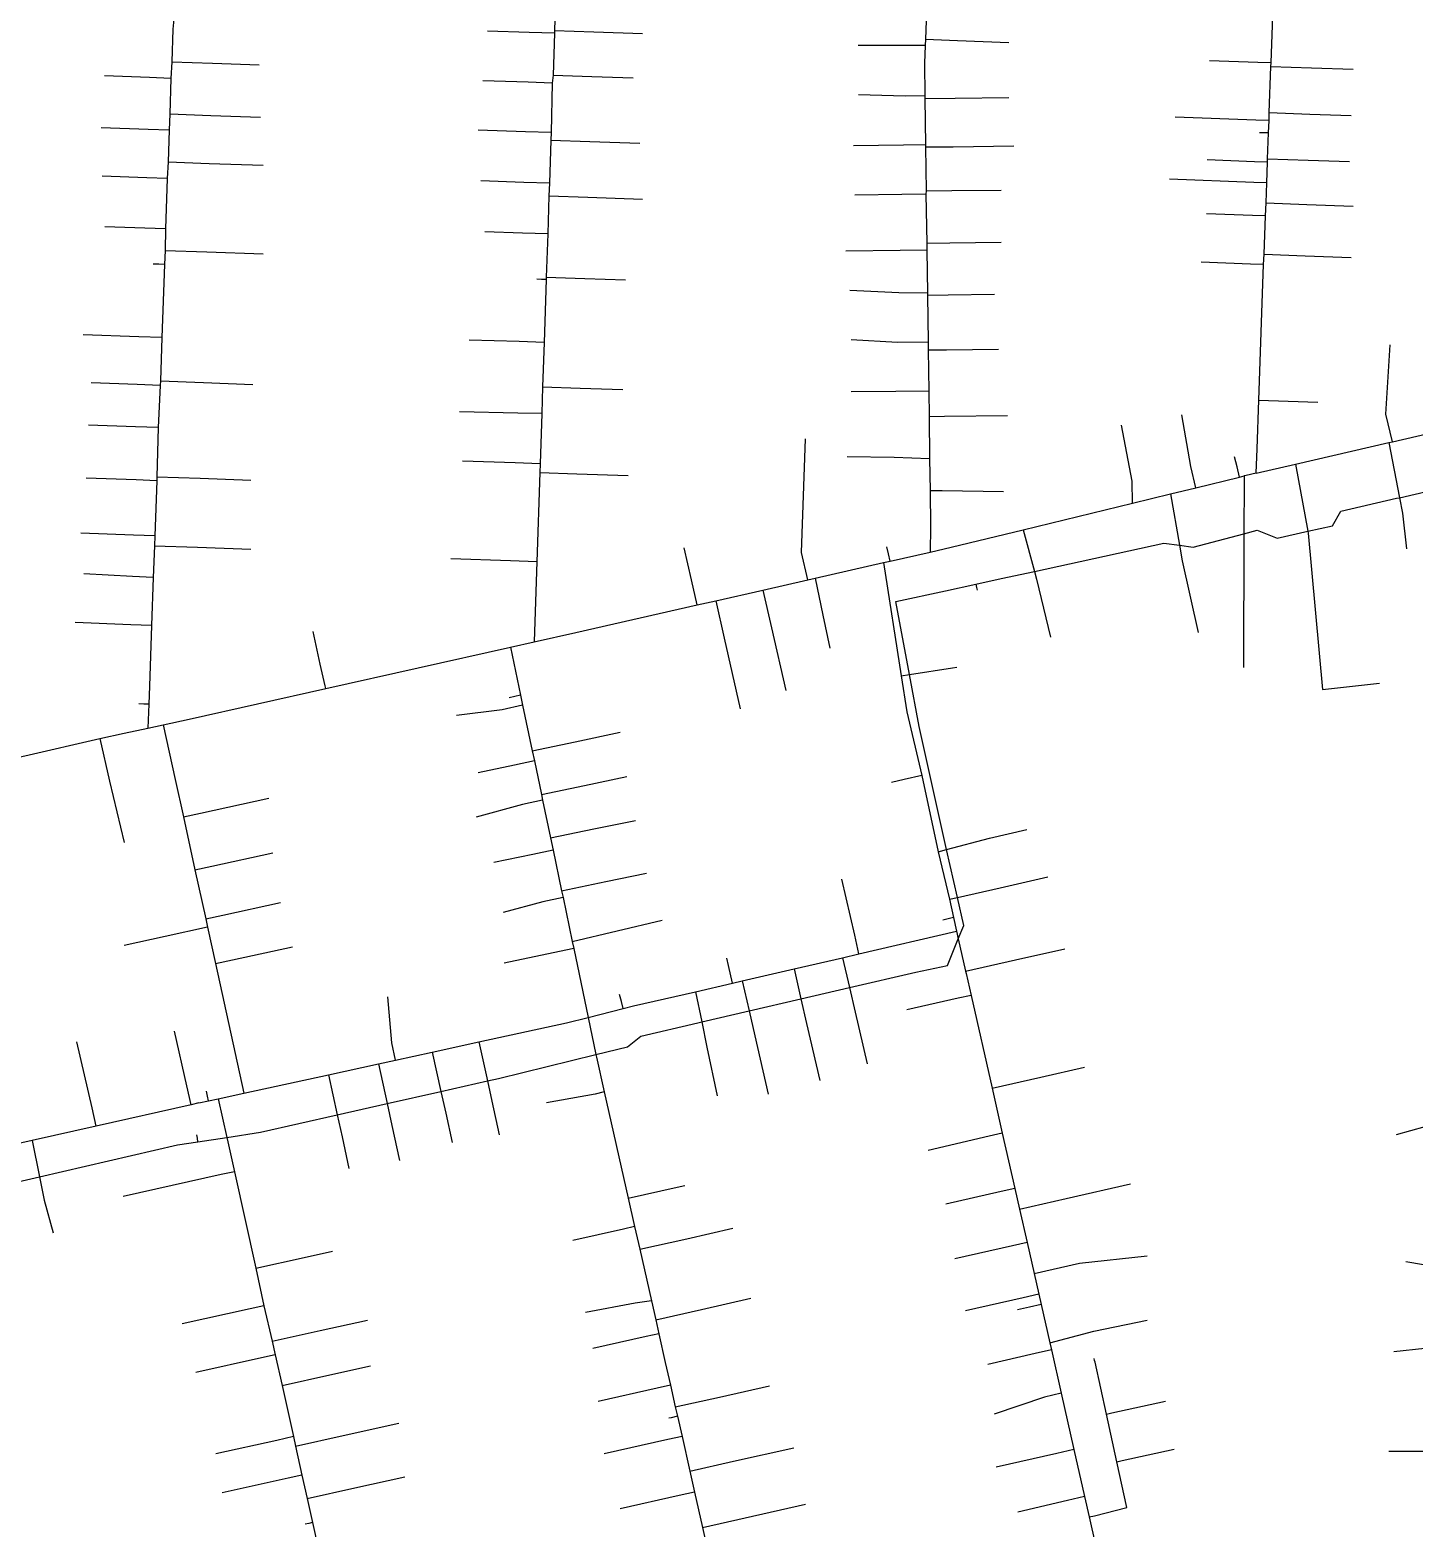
# Model space of a CAD drawing. Header units: inches. Extents: x 1024943 to 1043005, y 1856303 to 1868730.
# Drawn here: x 1036968 to 1038363, y 1859006 to 1860516 of the extents above; entities that cross this region are included whole.
import ezdxf

# ---------------------------------------------------------------- set-up
doc = ezdxf.new("R2010")
doc.units = ezdxf.units.IN
doc.header["$MEASUREMENT"] = 0
doc.layers.add('Water_Network', color=130, linetype='Continuous')

msp = doc.modelspace()

# ---------------------------------------------------------------- linework, layer by layer
at = {"layer": 'Water_Network', "elevation": 0}
for points in [[(1037500.1, 1860617.2), (1037498, 1860560.8), (1037496.7, 1860515.6), (1037496.6, 1860512.9), (1037495.2, 1860470.7), (1037494.3, 1860462.7), (1037493.3, 1860412.8), (1037493, 1860405.2), (1037491.6, 1860361.7), (1037491.1, 1860348.9), (1037489.9, 1860310.6), (1037488.4, 1860266.9), (1037488.3, 1860264.6)], [(1037874.9, 1860608.5), (1037872.6, 1860553.9), (1037870.6, 1860507), (1037870.3, 1860500.6), (1037869.6, 1860482.8), (1037870, 1860449.8), (1037870.1, 1860447.1), (1037870.7, 1860400.3), (1037870.7, 1860398.3), (1037871.3, 1860353.9), (1037871.1, 1860350.7), (1037872, 1860301.4), (1037872.1, 1860294.2), (1037872.7, 1860250.7), (1037872.7, 1860248.9), (1037873.3, 1860201.5), (1037873.4, 1860193.6), (1037874, 1860152.2), (1037874.3, 1860126.5), (1037874.9, 1860083.8), (1037875.3, 1860051.8), (1037875.8, 1860015.1)], [(1038205.2, 1860093.8), (1038206.9, 1860142.9), (1038211.4, 1860279.7), (1038212.2, 1860290.1), (1038213.5, 1860328.8), (1038214.1, 1860341.8), (1038214.8, 1860362.2), (1038215.6, 1860383), (1038215.7, 1860386.5), (1038216.6, 1860412.4), (1038217.1, 1860424.9), (1038217.4, 1860433), (1038219.1, 1860479.6), (1038219.2, 1860483), (1038220.9, 1860530.4), (1038223.3, 1860596.6)], [(1037114.5, 1860585.4), (1037114, 1860570.5), (1037113, 1860527.3), (1037111.9, 1860517), (1037110.9, 1860484.2), (1037109.8, 1860467.5), (1037109, 1860431.7), (1037108.2, 1860415.3), (1037107.3, 1860383.2), (1037106.1, 1860366.4), (1037104.6, 1860315.7), (1037104.1, 1860293.9), (1037103.5, 1860279.8)], [(1037471.3, 1860513.8), (1037429, 1860515.2)], [(1037496.6, 1860512.9), (1037471.3, 1860513.8)], [(1037496.7, 1860515.6), (1037536.3, 1860514.3)], [(1037536.3, 1860514.3), (1037585.3, 1860512.7)], [(1037870.6, 1860507), (1037902.9, 1860505.7)], [(1037902.9, 1860505.7), (1037954.7, 1860503.5)], [(1037852, 1860500.6), (1037803, 1860500.6)], [(1037870.3, 1860500.6), (1037852, 1860500.6)], [(1037110.9, 1860484.2), (1037151.8, 1860482.7)], [(1037151.8, 1860482.7), (1037199, 1860481)], [(1038205.9, 1860483.4), (1038157, 1860485.2)], [(1038219.2, 1860483), (1038205.9, 1860483.4)], [(1038219.1, 1860479.6), (1038260, 1860478.1)], [(1038260, 1860478.1), (1038301.8, 1860476.6)], [(1037088.4, 1860468.3), (1037043.1, 1860469.9)], [(1037109.8, 1860467.5), (1037088.4, 1860468.3)], [(1037470.2, 1860463.5), (1037424.3, 1860465)], [(1037494.3, 1860462.7), (1037470.2, 1860463.5)], [(1037495.2, 1860470.7), (1037534.2, 1860469.4)], [(1037534.2, 1860469.4), (1037576.1, 1860468)], [(1037850.1, 1860449.6), (1037803.2, 1860450.9)], [(1037870, 1860449.8), (1037850.1, 1860449.6)], [(1037870.1, 1860447.1), (1037900.7, 1860447.5)], [(1037900.7, 1860447.5), (1037954.7, 1860448.3)], [(1037109, 1860431.7), (1037150.1, 1860430.2)], [(1037150.1, 1860430.2), (1037200.3, 1860428.4)], [(1038203.8, 1860425.4), (1038122.5, 1860428.3)], [(1038217.4, 1860433), (1038258.3, 1860431.5)], [(1038258.3, 1860431.5), (1038300.1, 1860430)], [(1037087, 1860416), (1037039.5, 1860417.7)], [(1037108.2, 1860415.3), (1037087, 1860416)], [(1037467.6, 1860413.7), (1037419.8, 1860415.3)], [(1037493.3, 1860412.8), (1037467.6, 1860413.7)], [(1038217.1, 1860424.9), (1038203.8, 1860425.4)], [(1038211.8, 1860412.4), (1038207.5, 1860412.4)], [(1038216.6, 1860412.4), (1038211.8, 1860412.4)], [(1037493, 1860405.2), (1037532.4, 1860403.9)], [(1037532.4, 1860403.9), (1037582.7, 1860402.3)], [(1037848.6, 1860400), (1037798.3, 1860399.3)], [(1037870.7, 1860400.3), (1037848.6, 1860400)], [(1037870.7, 1860398.3), (1037898.5, 1860398.6)], [(1037898.5, 1860398.6), (1037959.9, 1860399.5)], [(1037107.3, 1860383.2), (1037148.6, 1860381.7)], [(1037148.6, 1860381.7), (1037202.9, 1860379.8)], [(1038202.4, 1860383.4), (1038154.6, 1860385.2)], [(1038215.6, 1860383), (1038202.4, 1860383.4)], [(1038215.7, 1860386.5), (1038256.7, 1860385)], [(1038256.7, 1860385), (1038298.3, 1860383.5)], [(1037085.5, 1860367.1), (1037040.5, 1860368.7)], [(1037106.1, 1860366.4), (1037085.5, 1860367.1)], [(1038201.7, 1860362.6), (1038116.7, 1860365.7)], [(1037465.9, 1860362.6), (1037422.4, 1860364)], [(1037491.6, 1860361.7), (1037465.9, 1860362.6)], [(1037847, 1860350.4), (1037799.4, 1860349.7)], [(1037871.1, 1860350.7), (1037847, 1860350.4)], [(1037871.3, 1860353.9), (1037897.2, 1860354.3)], [(1037897.2, 1860354.3), (1037946.9, 1860354.9)], [(1038214.8, 1860362.2), (1038201.7, 1860362.6)], [(1037491.1, 1860348.9), (1037530.4, 1860347.6)], [(1037530.4, 1860347.6), (1037585.3, 1860345.7)], [(1038214.1, 1860341.8), (1038255.2, 1860340.4)], [(1038255.2, 1860340.4), (1038301.8, 1860338.7)], [(1038200.5, 1860329.3), (1038154.2, 1860331)], [(1038213.5, 1860328.8), (1038200.5, 1860329.3)], [(1037083.7, 1860316.5), (1037043.4, 1860317.9)], [(1037104.6, 1860315.7), (1037083.7, 1860316.5)], [(1037464.3, 1860311.5), (1037426.4, 1860312.8)], [(1037489.9, 1860310.6), (1037464.3, 1860311.5)], [(1037104.1, 1860293.9), (1037146.1, 1860292.4)], [(1037146.1, 1860292.4), (1037202.9, 1860290.4)], [(1037845.2, 1860293.9), (1037790.4, 1860293.1)], [(1037872.1, 1860294.2), (1037845.2, 1860293.9)], [(1037872, 1860301.4), (1037895.3, 1860301.7)], [(1037895.3, 1860301.7), (1037946.9, 1860302.3)], [(1038212.2, 1860290.1), (1038253.4, 1860288.6)], [(1037103.5, 1860279.8), (1037100.9, 1860206.1), (1037099.3, 1860162.3), (1037099.2, 1860157.8), (1037097.2, 1860115.3), (1037095.9, 1860065.7), (1037095.7, 1860061.7), (1037093.7, 1860006), (1037093.4, 1859996.1), (1037092.2, 1859964.1), (1037090.5, 1859915.8), (1037088.3, 1859854.5)], [(1037097.7, 1860280), (1037091.9, 1860280.2)], [(1037103.5, 1860279.8), (1037097.7, 1860280)], [(1038198.5, 1860280.2), (1038148.6, 1860282)], [(1038211.4, 1860279.7), (1038198.5, 1860280.2)], [(1038253.4, 1860288.6), (1038300.1, 1860287)], [(1037488.3, 1860264.6), (1037486.2, 1860201.1), (1037484.7, 1860156.5), (1037483.8, 1860129.5), (1037482.1, 1860078.8), (1037481.8, 1860070), (1037478.8, 1859979.9), (1037477.2, 1859930)], [(1037483.6, 1860264.8), (1037478.8, 1860265)], [(1037488.3, 1860264.6), (1037483.6, 1860264.8)], [(1037488.4, 1860266.9), (1037527.4, 1860265.6)], [(1037527.4, 1860265.6), (1037568.3, 1860264.2)], [(1037843.9, 1860251.3), (1037794.4, 1860253.7)], [(1037872.7, 1860250.7), (1037843.9, 1860251.3)], [(1037872.7, 1860248.9), (1037893.5, 1860249.1)], [(1037893.5, 1860249.1), (1037940.3, 1860249.8)], [(1037077.7, 1860206.9), (1037021.5, 1860208.9)], [(1037100.9, 1860206.1), (1037077.7, 1860206.9)], [(1037461.1, 1860202), (1037410.6, 1860203.6)], [(1037486.2, 1860201.1), (1037461.1, 1860202)], [(1037842.4, 1860201.1), (1037795.7, 1860203.7)], [(1037873.3, 1860201.5), (1037842.4, 1860201.1)], [(1037873.4, 1860193.6), (1037891.8, 1860193.8)], [(1037891.8, 1860193.8), (1037944.2, 1860194.5)], [(1038334.8, 1860129), (1038339.2, 1860198.7)], [(1037075.9, 1860158.6), (1037029.4, 1860160.3)], [(1037099.2, 1860157.8), (1037075.9, 1860158.6)], [(1037099.3, 1860162.3), (1037142.7, 1860160.7)], [(1037142.7, 1860160.7), (1037192.4, 1860158.9)], [(1037484.7, 1860156.5), (1037522.5, 1860155.2)], [(1037522.5, 1860155.2), (1037565.6, 1860153.8)], [(1037841, 1860151.8), (1037795.7, 1860151.2)], [(1037874, 1860152.2), (1037841, 1860151.8)], [(1038206.9, 1860142.9), (1038256.4, 1860141.2)], [(1038256.4, 1860141.2), (1038266.4, 1860140.9)], [(1037459.8, 1860129.8), (1037401, 1860131.1)], [(1037483.8, 1860129.5), (1037459.8, 1860129.8)], [(1037874.3, 1860126.5), (1037889.8, 1860126.7)], [(1037889.8, 1860126.7), (1037953.4, 1860127.5)], [(1037890.9, 1859950.7), (1037921.5, 1859957.4), (1037947.2, 1859963), (1037980.5, 1859970.3), (1038111.2, 1859998.9), (1038126.8, 1859996.7), (1038140.6, 1859994.8), (1038191.8, 1860008.3), (1038205.1, 1860011.8), (1038225.2, 1860003.8), (1038256.2, 1860010.7), (1038281, 1860016.3), (1038289.5, 1860030.9), (1038345.8, 1860044), (1038348.7, 1860044.6), (1038513.7, 1860083.2), (1038524.2, 1860085.7), (1038650.6, 1860111.3), (1038746.7, 1860130.8)], [(1037890.9, 1859950.7), (1037921.5, 1859957.4), (1037947.2, 1859963), (1037980.5, 1859970.3), (1038111.2, 1859998.9), (1038126.8, 1859996.7), (1038140.6, 1859994.8), (1038191.8, 1860008.3), (1038205.1, 1860011.8), (1038225.2, 1860003.8), (1038256.2, 1860010.7), (1038281, 1860016.3), (1038289.5, 1860030.9), (1038345.8, 1860044), (1038348.7, 1860044.6), (1038513.7, 1860083.2), (1038524.2, 1860085.7), (1038650.6, 1860111.3), (1038746.7, 1860130.8)], [(1038138.2, 1860075.9), (1038129.1, 1860128.2)], [(1038341.6, 1860101), (1038334.8, 1860129)], [(1037074.4, 1860116.2), (1037026.7, 1860117.9)], [(1037097.2, 1860115.3), (1037074.4, 1860116.2)], [(1038079, 1860061.3), (1038068.4, 1860117.7)], [(1038204.3, 1860069.4), (1038243.8, 1860078.5), (1038337.8, 1860100.2), (1038341.6, 1860101), (1038405, 1860115.7)], [(1037745.8, 1859989.5), (1037749.7, 1860103.8)], [(1038204.3, 1860069.4), (1038205.2, 1860093.8)], [(1038337.8, 1860100.2), (1038348.7, 1860044.6), (1038351.7, 1860029)], [(1037456.9, 1860079.6), (1037404, 1860081.4)], [(1037482.1, 1860078.8), (1037456.9, 1860079.6)], [(1037839.2, 1860085.1), (1037791.7, 1860085.8)], [(1037874.9, 1860083.8), (1037839.2, 1860085.1)], [(1038184.9, 1860075.7), (1038182.4, 1860085.9)], [(1038243.8, 1860078.5), (1038256.2, 1860010.7), (1038256.5, 1860008.8)], [(1037074.8, 1860062.5), (1037024.5, 1860064.3)], [(1037095.9, 1860065.7), (1037139.3, 1860064.2)], [(1037139.3, 1860064.2), (1037190.4, 1860062.3)], [(1037481.8, 1860070), (1037519.3, 1860068.7)], [(1037519.3, 1860068.7), (1037570.9, 1860067)], [(1037896.7, 1859994.6), (1037969.4, 1860012.3), (1038079.5, 1860039.1), (1038117.8, 1860048.5), (1038143.4, 1860054.7), (1038187.4, 1860065.4)], [(1038143.4, 1860054.7), (1038138.2, 1860075.9)], [(1038187.4, 1860065.4), (1038184.9, 1860075.7)], [(1038187.4, 1860065.4), (1038191.9, 1860066.5)], [(1038194, 1860067), (1038191.9, 1860066.5)], [(1038191.9, 1860066.5), (1038191.9, 1860061.3)], [(1038204.3, 1860069.4), (1038194, 1860067)], [(1037095.7, 1860061.7), (1037074.8, 1860062.5)], [(1037875.3, 1860051.8), (1037887.4, 1860051.8)], [(1037887.4, 1860051.8), (1037949.5, 1860051)], [(1038079.5, 1860039.1), (1038079, 1860061.3)], [(1038117.8, 1860048.5), (1038126.8, 1859996.7), (1038129.6, 1859980.9)], [(1038191.9, 1860061.3), (1038191.8, 1860008.3), (1038191.5, 1859873.5)], [(1038351.7, 1860029), (1038355.6, 1859992.9)], [(1037072.3, 1860006.8), (1037019.2, 1860008.7)], [(1037093.7, 1860006), (1037072.3, 1860006.8)], [(1037875.8, 1860015.1), (1037875.4, 1859989.7)], [(1037969.4, 1860012.3), (1037980.5, 1859970.3), (1037982.6, 1859962.3)], [(1038256.5, 1860008.8), (1038271, 1859851.1), (1038328.4, 1859857.6)], [(1037093.4, 1859996.1), (1037136.7, 1859994.6)], [(1037136.7, 1859994.6), (1037190.4, 1859992.7)], [(1037634.8, 1859961.8), (1037627.6, 1859993.9)], [(1037752.1, 1859961.7), (1037745.8, 1859989.5)], [(1037833.4, 1859987.9), (1037831.7, 1859995.2)], [(1037835.1, 1859980.6), (1037833.4, 1859987.9)], [(1037835.1, 1859980.6), (1037875.4, 1859989.7)], [(1037875.4, 1859989.7), (1037896.7, 1859994.6)], [(1037452.3, 1859980.8), (1037392.2, 1859982.8)], [(1037478.8, 1859979.9), (1037452.3, 1859980.8)], [(1037518.1, 1859908.6), (1037640.6, 1859936.4), (1037659.2, 1859940.6), (1037706.9, 1859951.5), (1037752.1, 1859961.7), (1037759.4, 1859963.4), (1037828.5, 1859979.1)], [(1037828.5, 1859979.1), (1037835.1, 1859980.6)], [(1037828.5, 1859979.1), (1037846.3, 1859865), (1037851.9, 1859828.8), (1037866.9, 1859764.3), (1037883.5, 1859687.6), (1037894.8, 1859639.6), (1037899, 1859621.2)], [(1038129.6, 1859980.9), (1038145.8, 1859908.7)], [(1037071.2, 1859965.1), (1037022, 1859967.9)], [(1037092.2, 1859964.1), (1037071.2, 1859965.1)], [(1037640.6, 1859936.4), (1037634.8, 1859961.8)], [(1037759.4, 1859963.4), (1037767.3, 1859926.3)], [(1037982.6, 1859962.3), (1037996.8, 1859904)], [(1037137.2, 1859395.1), (1037166.4, 1859399.5), (1037200.2, 1859404.6), (1037277.7, 1859422.2), (1037328, 1859433.5), (1037382.2, 1859445.8), (1037429.1, 1859456.4), (1037440.2, 1859458.9), (1037538.5, 1859483.1), (1037570.4, 1859490.9), (1037583.7, 1859501.7), (1037641.1, 1859515.1), (1037645.1, 1859516), (1037692.9, 1859527.1), (1037745.2, 1859539.2), (1037794.1, 1859550.5), (1037861, 1859566.1), (1037892.8, 1859572.9), (1037903.8, 1859599.7), (1037909.4, 1859613.2), (1037903, 1859641.4), (1037892.1, 1859689.9), (1037881.1, 1859738.1), (1037864.5, 1859813.7), (1037854.6, 1859866.3), (1037840.8, 1859939.8), (1037890.9, 1859950.7)], [(1037137.2, 1859395.1), (1037166.4, 1859399.5), (1037200.2, 1859404.6), (1037277.7, 1859422.2), (1037328, 1859433.5), (1037382.2, 1859445.8), (1037429.1, 1859456.4), (1037440.2, 1859458.9), (1037538.5, 1859483.1), (1037570.4, 1859490.9), (1037583.7, 1859501.7), (1037641.1, 1859515.1), (1037645.1, 1859516), (1037692.9, 1859527.1), (1037745.2, 1859539.2), (1037794.1, 1859550.5), (1037861, 1859566.1), (1037892.8, 1859572.9), (1037903.8, 1859599.7), (1037909.4, 1859613.2), (1037903, 1859641.4), (1037892.1, 1859689.9), (1037881.1, 1859738.1), (1037864.5, 1859813.7), (1037854.6, 1859866.3), (1037840.8, 1859939.8), (1037890.9, 1859950.7)], [(1037706.9, 1859951.5), (1037715.6, 1859913.3)], [(1037921.5, 1859957.4), (1037922.1, 1859954)], [(1037922.1, 1859954), (1037922.8, 1859951.5)], [(1037477.2, 1859930), (1037476.2, 1859899.2)], [(1037659.2, 1859940.6), (1037667.8, 1859902.9)], [(1037069.4, 1859916.5), (1037013.4, 1859918.6)], [(1037090.5, 1859915.8), (1037069.4, 1859916.5)], [(1037715.6, 1859913.3), (1037730, 1859850.1)], [(1037767.3, 1859926.3), (1037774.3, 1859892.9)], [(1037260.5, 1859876.7), (1037253.4, 1859909.5)], [(1037452.4, 1859893.8), (1037476.2, 1859899.2)], [(1037476.2, 1859899.2), (1037518.1, 1859908.6)], [(1037667.8, 1859902.9), (1037684, 1859831.7)], [(1037128.4, 1859821.2), (1037266.2, 1859852.1), (1037452.4, 1859893.8)], [(1037452.4, 1859893.8), (1037462.5, 1859845.3)], [(1037266.2, 1859852.1), (1037265.6, 1859854.9), (1037260.5, 1859876.7)], [(1037846.3, 1859865), (1037854.6, 1859866.3), (1037898, 1859873.1)], [(1037898, 1859873.1), (1037902.2, 1859873.8)], [(1037088.3, 1859854.5), (1037087.7, 1859836.3)], [(1037082.7, 1859836.5), (1037077.7, 1859836.7)], [(1037456.8, 1859844.1), (1037451.1, 1859842.9)], [(1037462.5, 1859845.3), (1037456.8, 1859844.1)], [(1037462.5, 1859845.3), (1037464.6, 1859835.5), (1037474.2, 1859789.4), (1037476.4, 1859779.2), (1037483.5, 1859745.3), (1037484.7, 1859739.4), (1037492.7, 1859701.5), (1037495.3, 1859689.1), (1037503.9, 1859648.1), (1037505.3, 1859641.4), (1037514.6, 1859597.2), (1037516.1, 1859590), (1037530.6, 1859520.5)], [(1037087.7, 1859836.3), (1037082.7, 1859836.5)], [(1037087.7, 1859836.3), (1037086.8, 1859812.3)], [(1037443.9, 1859830.6), (1037397.8, 1859824.8)], [(1037464.6, 1859835.5), (1037443.9, 1859830.6)], [(1036700.8, 1859725.5), (1036722.3, 1859730.3), (1036802.6, 1859748.4), (1036820.2, 1859752.4), (1036858.1, 1859760.9), (1036939.6, 1859779.3), (1036962.6, 1859784.3), (1037038.4, 1859801.6), (1037062.9, 1859807.1)], [(1037062.9, 1859807.1), (1037086.8, 1859812.3)], [(1037086.8, 1859812.3), (1037102.2, 1859815.6)], [(1037102.2, 1859815.6), (1037128.4, 1859821.2)], [(1037102.2, 1859815.6), (1037114.3, 1859760.3)], [(1037517.6, 1859798.5), (1037563, 1859808)], [(1037038.4, 1859801.6), (1037048, 1859758.6)], [(1037474.2, 1859789.4), (1037517.6, 1859798.5)], [(1037476.4, 1859779.2), (1037456.3, 1859774.9)], [(1037456.3, 1859774.9), (1037419.7, 1859767.3)], [(1037526.8, 1859754.4), (1037569.6, 1859763.3)], [(1037866.9, 1859764.3), (1037849.1, 1859760.3)], [(1037048, 1859758.6), (1037062.8, 1859696.8)], [(1037114.3, 1859760.3), (1037122.5, 1859722.7), (1037134.2, 1859669.2), (1037145, 1859619.9), (1037146.9, 1859611.4), (1037154.9, 1859574.7), (1037183.5, 1859444.1)], [(1037483.5, 1859745.3), (1037526.8, 1859754.4)], [(1037849.1, 1859760.3), (1037836.4, 1859757.4)], [(1037139.7, 1859726.4), (1037208.8, 1859741.6)], [(1037464.5, 1859735.1), (1037417.6, 1859722.5)], [(1037484.7, 1859739.4), (1037464.5, 1859735.1)], [(1037122.5, 1859722.7), (1037139.7, 1859726.4)], [(1037536.3, 1859710.6), (1037578.2, 1859719)], [(1037492.7, 1859701.5), (1037536.3, 1859710.6)], [(1037883.5, 1859687.6), (1037892.1, 1859689.9), (1037935.3, 1859701.2)], [(1037935.3, 1859701.2), (1037973, 1859710.1)], [(1037151.3, 1859672.9), (1037212.7, 1859686.4)], [(1037495.3, 1859689.1), (1037474.9, 1859684.8)], [(1037134.2, 1859669.2), (1037151.3, 1859672.9)], [(1037474.9, 1859684.8), (1037435.5, 1859676.6)], [(1037503.9, 1859648.1), (1037548.5, 1859657.5)], [(1037548.5, 1859657.5), (1037589.3, 1859666)], [(1037799.4, 1859603.3), (1037786.3, 1859659.9)], [(1037945.9, 1859651.2), (1037994.2, 1859662.1)], [(1037505.3, 1859641.4), (1037484.8, 1859637.1)], [(1037894.8, 1859639.6), (1037903, 1859641.4), (1037945.9, 1859651.2)], [(1037162.2, 1859623.6), (1037220.6, 1859636.4)], [(1037484.8, 1859637.1), (1037444.9, 1859626.2)], [(1037146.9, 1859611.4), (1037104, 1859602)], [(1037145, 1859619.9), (1037162.2, 1859623.6)], [(1037560, 1859607.7), (1037605.1, 1859618.7)], [(1037893.6, 1859619.9), (1037888.2, 1859618.7)], [(1037899, 1859621.2), (1037893.6, 1859619.9)], [(1037899, 1859621.2), (1037902.1, 1859607.3)], [(1037104, 1859602), (1037062.9, 1859593)], [(1037514.6, 1859597.2), (1037560, 1859607.7)], [(1037576.2, 1859532), (1037638.7, 1859546.4), (1037676.3, 1859555.1), (1037685.9, 1859557.3), (1037738.2, 1859569.4), (1037787.1, 1859580.7), (1037803.7, 1859584.5), (1037902.1, 1859607.3)], [(1037803.7, 1859584.5), (1037799.4, 1859603.3)], [(1037902.1, 1859607.3), (1037903.8, 1859599.7), (1037911.2, 1859567.1), (1037911.7, 1859564.7)], [(1037172.2, 1859578.5), (1037232.5, 1859591.7)], [(1037495.5, 1859585.7), (1037446, 1859575.3)], [(1037516.1, 1859590), (1037495.5, 1859585.7)], [(1037672.2, 1859572.7), (1037670.5, 1859580.2)], [(1037787.1, 1859580.7), (1037794.1, 1859550.5), (1037799.8, 1859525.7)], [(1037961.5, 1859578.5), (1038011.3, 1859589.8)], [(1037154.9, 1859574.7), (1037172.2, 1859578.5)], [(1037676.3, 1859555.1), (1037672.2, 1859572.7)], [(1037738.2, 1859569.4), (1037745.2, 1859539.2), (1037750.9, 1859514.2)], [(1037911.2, 1859567.1), (1037961.5, 1859578.5)], [(1037911.7, 1859564.7), (1037916.7, 1859542.7), (1037937.9, 1859449.1), (1037948.2, 1859403.6), (1037960.8, 1859348.1), (1037965.5, 1859327.2), (1037973.1, 1859293.6), (1037980.2, 1859262.3), (1037985, 1859241.3), (1037987.3, 1859231)], [(1037685.9, 1859557.3), (1037692.9, 1859527.1), (1037698.7, 1859501.8)], [(1037332.7, 1859494.9), (1037328.7, 1859541.4)], [(1037564.2, 1859536.5), (1037562.4, 1859543.5)], [(1037566, 1859529.4), (1037564.2, 1859536.5)], [(1037638.7, 1859546.4), (1037645.1, 1859516), (1037650.4, 1859490.5)], [(1037903.8, 1859539.8), (1037851.9, 1859528.1)], [(1037916.7, 1859542.7), (1037903.8, 1859539.8)], [(1037508.8, 1859515), (1037530.6, 1859520.5)], [(1037530.6, 1859520.5), (1037566, 1859529.4)], [(1037530.6, 1859520.5), (1037538.5, 1859483.1), (1037539, 1859480.5)], [(1037566, 1859529.4), (1037576.2, 1859532)], [(1037799.8, 1859525.7), (1037811.9, 1859473.5)], [(1037126.1, 1859451.4), (1037113.7, 1859506.7)], [(1037183.5, 1859444.1), (1037268.9, 1859462.7), (1037319.2, 1859473.7), (1037336.5, 1859477.4), (1037373.5, 1859485.5), (1037420.5, 1859495.7), (1037508.8, 1859515)], [(1037750.9, 1859514.2), (1037764.2, 1859457)], [(1037030.5, 1859429.4), (1037015.2, 1859495.8)], [(1037336.5, 1859477.4), (1037332.7, 1859494.9)], [(1037420.5, 1859495.7), (1037429.1, 1859456.4), (1037433.5, 1859435.9)], [(1037650.4, 1859490.5), (1037660.6, 1859441.4)], [(1037698.7, 1859501.8), (1037712.2, 1859443.2)], [(1037373.5, 1859485.5), (1037382.2, 1859445.8), (1037387, 1859423.8)], [(1037539, 1859480.5), (1037546.9, 1859445.3), (1037571.1, 1859338.2), (1037577.5, 1859309.6), (1037582.7, 1859286.6), (1037594.4, 1859234.6), (1037598.7, 1859215.5), (1037601.9, 1859201.5), (1037608.4, 1859172.4), (1037613.6, 1859149.5), (1037618.5, 1859127.6), (1037620.7, 1859118.3)], [(1037268.9, 1859462.7), (1037277.7, 1859422.2), (1037282.6, 1859400)], [(1037319.2, 1859473.7), (1037328, 1859433.5), (1037332.7, 1859411.5)], [(1037937.9, 1859449.1), (1037986.9, 1859460.2)], [(1037986.9, 1859460.2), (1038031, 1859470.2)], [(1037130.3, 1859432.4), (1037126.1, 1859451.4)], [(1037146.9, 1859441.2), (1037145.9, 1859446.1)], [(1037157.6, 1859438.4), (1037183.5, 1859444.1)], [(1037546.9, 1859445.3), (1037537.6, 1859443.2)], [(1037138.1, 1859434.2), (1037130.3, 1859432.4), (1037034.6, 1859410.9), (1036969.9, 1859396.4), (1036884.4, 1859377.2), (1036784.5, 1859354.8)], [(1037034.6, 1859410.9), (1037030.5, 1859429.4)], [(1037138.1, 1859434.2), (1037148, 1859436.3)], [(1037148, 1859436.3), (1037146.9, 1859441.2)], [(1037148, 1859436.3), (1037157.6, 1859438.4)], [(1037157.6, 1859438.4), (1037166.4, 1859399.5), (1037167.5, 1859394.9)], [(1037433.5, 1859435.9), (1037440.9, 1859402.2)], [(1037537.6, 1859443.2), (1037488.6, 1859434.3)], [(1037387, 1859423.8), (1037393.4, 1859394.4)], [(1038388.8, 1859414.3), (1038345.2, 1859401.9)], [(1037136.7, 1859398.6), (1037136.1, 1859402.2)], [(1037137.2, 1859395.1), (1037136.7, 1859398.6)], [(1037282.6, 1859400), (1037289.5, 1859368.1)], [(1037332.7, 1859411.5), (1037340.4, 1859376.3)], [(1037934.9, 1859400.6), (1037873.3, 1859386.2)], [(1037948.2, 1859403.6), (1037934.9, 1859400.6)], [(1035978.2, 1859188.5), (1035990, 1859135), (1036044.6, 1859146.2), (1036053.5, 1859157.4), (1036108.7, 1859169.9), (1036160.2, 1859181.8), (1036255.2, 1859203), (1036259.6, 1859203.9), (1036368.3, 1859228.6), (1036436.3, 1859244), (1036484.8, 1859254.9), (1036512.3, 1859261.2), (1036571.5, 1859274.5), (1036626.5, 1859287), (1036751, 1859315.2), (1036770.5, 1859312.1), (1036793, 1859317.3), (1036977.4, 1859359.8), (1037116.7, 1859392)], [(1035978.2, 1859188.5), (1035990, 1859135), (1036044.6, 1859146.2), (1036053.5, 1859157.4), (1036108.7, 1859169.9), (1036160.2, 1859181.8), (1036255.2, 1859203), (1036259.6, 1859203.9), (1036368.3, 1859228.6), (1036436.3, 1859244), (1036484.8, 1859254.9), (1036512.3, 1859261.2), (1036571.5, 1859274.5), (1036626.5, 1859287), (1036751, 1859315.2), (1036770.5, 1859312.1), (1036793, 1859317.3), (1036977.4, 1859359.8), (1037116.7, 1859392)], [(1036969.9, 1859396.4), (1036977.4, 1859359.8), (1036982.3, 1859336.3)], [(1037116.7, 1859392), (1037137.2, 1859395.1)], [(1037116.7, 1859392), (1037137.2, 1859395.1)], [(1037167.5, 1859394.9), (1037174.1, 1859364.9), (1037195.7, 1859267.6), (1037203.5, 1859229.7), (1037212.1, 1859194), (1037215.1, 1859180.3), (1037222, 1859149.2), (1037233.4, 1859097.8), (1037235.5, 1859088.1), (1037242.1, 1859058.7), (1037247.2, 1859035.4), (1037252.6, 1859011)], [(1037160.6, 1859362), (1037061.9, 1859340)], [(1037174.1, 1859364.9), (1037160.6, 1859362)], [(1037571.1, 1859338.2), (1037620.5, 1859349.4)], [(1037620.5, 1859349.4), (1037628, 1859351.1)], [(1037946.9, 1859344.9), (1037891.2, 1859332.3)], [(1037960.8, 1859348.1), (1037946.9, 1859344.9)], [(1038012.7, 1859337.8), (1038077.5, 1859352.5)], [(1036982.3, 1859336.3), (1036991.2, 1859303.2)], [(1037965.5, 1859327.2), (1038012.7, 1859337.8)], [(1037577.5, 1859309.6), (1037566.1, 1859307)], [(1037566.1, 1859307), (1037515.3, 1859295.5)], [(1037582.7, 1859286.6), (1037630, 1859297.3)], [(1037630, 1859297.3), (1037676.6, 1859307.8)], [(1037973.1, 1859293.6), (1037958.4, 1859290.2)], [(1037195.7, 1859267.6), (1037244.3, 1859278.4)], [(1037244.3, 1859278.4), (1037272.7, 1859284.7)], [(1037958.4, 1859290.2), (1037900.2, 1859277.1)], [(1038025.9, 1859272.7), (1038094.4, 1859280)], [(1037980.2, 1859262.3), (1038025.9, 1859272.7)], [(1038424.2, 1859262.2), (1038355, 1859273.9)], [(1037578, 1859232.3), (1037528.1, 1859223)], [(1037594.4, 1859234.6), (1037578, 1859232.3)], [(1037644.9, 1859226), (1037694.6, 1859237.2)], [(1037969.2, 1859237.7), (1037911, 1859224.5)], [(1037985, 1859241.3), (1037969.2, 1859237.7)], [(1037189.9, 1859226.7), (1037121.4, 1859211.5)], [(1037203.5, 1859229.7), (1037189.9, 1859226.7)], [(1037598.7, 1859215.5), (1037644.9, 1859226)], [(1037975.5, 1859228.3), (1037963.6, 1859225.6)], [(1037987.3, 1859231), (1037975.5, 1859228.3)], [(1037987.3, 1859231), (1037996, 1859192.4), (1037997.7, 1859185.1), (1038007.6, 1859141.4), (1038020.4, 1859084.7), (1038031.2, 1859037.2), (1038035.8, 1859016.7)], [(1037212.1, 1859194), (1037260.5, 1859204.7)], [(1037260.5, 1859204.7), (1037308.1, 1859215.3)], [(1037996, 1859192.4), (1038040.6, 1859203.9)], [(1038040.6, 1859203.9), (1038094.4, 1859215.3)], [(1037589.1, 1859198.6), (1037535.5, 1859186.5)], [(1037601.9, 1859201.5), (1037589.1, 1859198.6)], [(1038405.4, 1859189.9), (1038343, 1859183.2)], [(1037201.2, 1859177.2), (1037135.1, 1859162.5)], [(1037215.1, 1859180.3), (1037201.2, 1859177.2)], [(1037981.5, 1859181.5), (1037933.5, 1859170.6)], [(1037997.7, 1859185.1), (1037981.5, 1859181.5)], [(1038041.3, 1859174.6), (1038040.9, 1859176.4)], [(1038041.7, 1859172.8), (1038041.3, 1859174.6)], [(1038041.3, 1859018), (1038073.7, 1859026.2), (1038063.6, 1859072.3), (1038053.1, 1859120.5), (1038041.7, 1859172.8)], [(1037222, 1859149.2), (1037270.3, 1859160)], [(1037270.3, 1859160), (1037311.2, 1859169)], [(1037600.1, 1859146.5), (1037540.6, 1859133.1)], [(1037613.6, 1859149.5), (1037600.1, 1859146.5)], [(1037663.2, 1859137.6), (1037713.6, 1859149)], [(1037618.5, 1859127.6), (1037663.2, 1859137.6)], [(1037990.8, 1859137.6), (1037939.9, 1859120.4)], [(1038007.6, 1859141.4), (1037990.8, 1859137.6)], [(1038058.5, 1859121.7), (1038112.9, 1859133.6)], [(1037614.2, 1859116.7), (1037612.1, 1859116.4)], [(1037620.7, 1859118.3), (1037614.2, 1859116.7)], [(1037620.7, 1859118.3), (1037625.3, 1859097.9), (1037633.1, 1859062.9), (1037637.9, 1859041.8), (1037645.9, 1859006.1), (1037658.7, 1858949.4), (1037661.2, 1858938.2), (1037672.8, 1858886.6), (1037674.2, 1858880.4), (1037683.2, 1858840.7), (1037684.7, 1858833.9), (1037686.6, 1858816.3), (1037690.1, 1858784.5)], [(1038053.1, 1859120.5), (1038058.5, 1859121.7)], [(1037233.4, 1859097.8), (1037216.8, 1859093.9)], [(1037235.5, 1859088.1), (1037283.6, 1859098.8)], [(1037283.6, 1859098.8), (1037339.7, 1859111.2)], [(1037625.3, 1859097.9), (1037611.1, 1859094.9)], [(1037216.8, 1859093.9), (1037155.4, 1859080.3)], [(1037611.1, 1859094.9), (1037546.9, 1859080.4)], [(1037677.1, 1859072.8), (1037737.9, 1859086.5)], [(1038020.4, 1859084.7), (1038003.2, 1859080.8)], [(1038069.1, 1859073.5), (1038121.4, 1859084.9)], [(1038386.3, 1859082.7), (1038338, 1859082.7)], [(1037633.1, 1859062.9), (1037677.1, 1859072.8)], [(1038003.2, 1859080.8), (1037941.9, 1859066.9)], [(1038063.6, 1859072.3), (1038069.1, 1859073.5)], [(1037228.2, 1859055.7), (1037161.6, 1859040.9)], [(1037242.1, 1859058.7), (1037228.2, 1859055.7)], [(1037295.3, 1859046.1), (1037345.9, 1859057.3)], [(1037247.2, 1859035.4), (1037295.3, 1859046.1)], [(1037622.5, 1859038.3), (1037562.8, 1859024.9)], [(1037637.9, 1859041.8), (1037622.5, 1859038.3)], [(1038031.2, 1859037.2), (1038013.8, 1859033.2)], [(1037689.1, 1859015.8), (1037749.8, 1859029.5)], [(1038013.8, 1859033.2), (1037963.7, 1859021.7)], [(1037248.9, 1859010.1), (1037245.2, 1859009.4)], [(1037252.6, 1859011), (1037248.9, 1859010.1)], [(1037252.6, 1859011), (1037254, 1859005), (1037259.4, 1858980.5), (1037264.5, 1858957.7), (1037271.7, 1858925.3), (1037276.1, 1858905), (1037284.2, 1858868.6), (1037288, 1858851.5), (1037294.4, 1858822.8), (1037300.5, 1858795.1), (1037303.7, 1858781.2), (1037303.9, 1858779.8), (1037308, 1858752.7), (1037312.5, 1858723.7), (1037315.5, 1858700.5)], [(1037645.9, 1859006.1), (1037689.1, 1859015.8)], [(1038035.8, 1859016.7), (1038041.3, 1859018)], [(1038035.8, 1859016.7), (1038048, 1858962.8), (1038063.8, 1858893.2)]]:
    msp.add_lwpolyline(points, dxfattribs=at)

doc.saveas('drawing.dxf')
